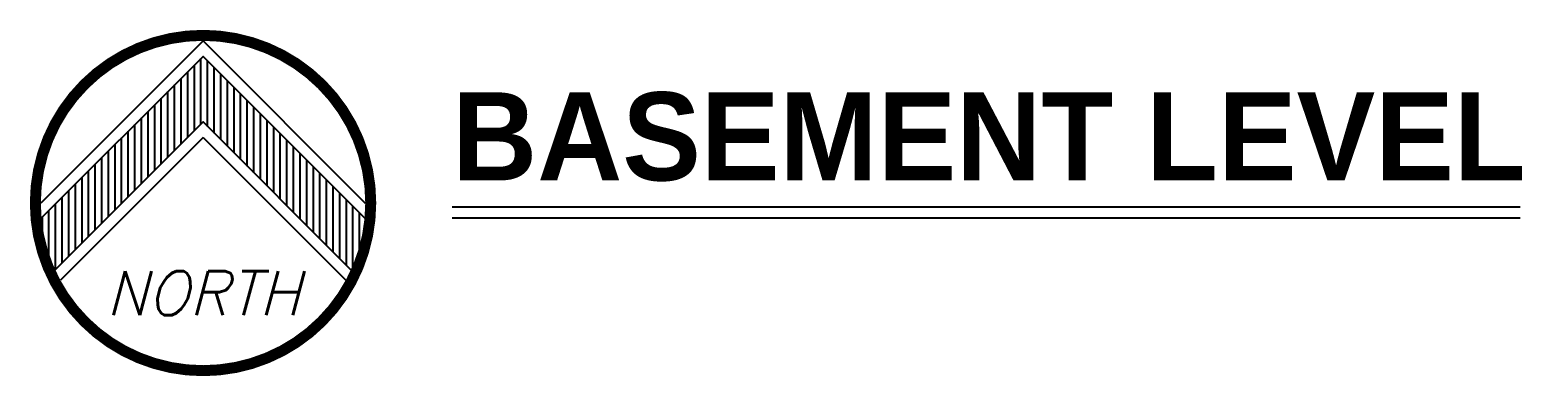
# Model space of a CAD drawing. Header units: inches. Extents: x 3065714 to 3066071, y 1244958 to 1245337.
# Drawn here: x 3066003.2 to 3066070.9, y 1245143.8 to 1245159.6 of the extents above; entities that cross this region are included whole.
import ezdxf
from ezdxf.enums import TextEntityAlignment as Align

# ---------------------------------------------------------------- set-up
doc = ezdxf.new("R2010")
doc.units = ezdxf.units.IN
doc.header["$MEASUREMENT"] = 0
doc.layers.add('A-ANNO-LEVL', color=4, linetype='Continuous')
doc.layers.add('A-ANNO-NRTH', color=4, linetype='Continuous')
doc.styles.add('LEVELTXT', font='bold.shx', dxfattribs={"height": 0.25})
doc.styles.add('SCALETXT', font='simplex.shx', dxfattribs={"oblique": 15, "height": 0.125})

# ---------------------------------------------------------------- blocks, each defined once
blk = doc.blocks.new('*X10')
at = {"color": 0}
for p, q in [((-0.75, 0.1973), (-0.75, 0.3831)), ((-0.7312, 0.2161), (-0.7312, 0.4019)), ((-0.7125, 0.2348), (-0.7125, 0.4206)), ((-0.6937, 0.2279), (-0.6937, 0.4137)), ((-0.675, 0.2091), (-0.675, 0.3949)), ((-0.7875, 0.1598), (-0.7875, 0.3456)), ((-0.7687, 0.1786), (-0.7687, 0.3644)), ((-0.6562, 0.1904), (-0.6562, 0.3762)), ((-0.6375, 0.1716), (-0.6375, 0.3574)), ((-0.825, 0.1223), (-0.825, 0.3081)), ((-0.8062, 0.1411), (-0.8062, 0.3269)), ((-0.6187, 0.1529), (-0.6187, 0.3387)), ((-0.6, 0.1341), (-0.6, 0.3199)), ((-0.5812, 0.1154), (-0.5812, 0.3012)), ((-0.8625, 0.0848), (-0.8625, 0.2706)), ((-0.8437, 0.1036), (-0.8437, 0.2894)), ((-0.5625, 0.0966), (-0.5625, 0.2824)), ((-0.5437, 0.0779), (-0.5437, 0.2637)), ((-0.9187, 0.0286), (-0.9187, 0.2144)), ((-0.9, 0.0473), (-0.9, 0.2331)), ((-0.8812, 0.0661), (-0.8812, 0.2519)), ((-0.525, 0.0591), (-0.525, 0.2449)), ((-0.5062, 0.0404), (-0.5062, 0.2262)), ((-0.9562, -0.0089), (-0.9562, 0.1769)), ((-0.9375, 0.0098), (-0.9375, 0.1956)), ((-0.4875, 0.0216), (-0.4875, 0.2074)), ((-0.4687, 0.0029), (-0.4687, 0.1887)), ((-0.45, -0.0159), (-0.45, 0.1699)), ((-0.9937, -0.0464), (-0.9937, 0.1394)), ((-0.975, -0.0277), (-0.975, 0.1581)), ((-0.4312, -0.0346), (-0.4312, 0.1512)), ((-0.4125, -0.0534), (-0.4125, 0.1324)), ((-1.0312, -0.0839), (-1.0312, 0.1019)), ((-1.0125, -0.0652), (-1.0125, 0.1206)), ((-0.3937, -0.0721), (-0.3937, 0.1137)), ((-0.375, -0.0909), (-0.375, 0.0949)), ((-1.0875, -0.1402), (-1.0875, 0.0456)), ((-1.0688, -0.1214), (-1.0688, 0.0644)), ((-1.05, -0.1027), (-1.05, 0.0831)), ((-0.3562, -0.1096), (-0.3562, 0.0762)), ((-0.3375, -0.1284), (-0.3375, 0.0574)), ((-1.125, -0.1777), (-1.125, 0.0081)), ((-1.1062, -0.1589), (-1.1062, 0.0269)), ((-0.3187, -0.1471), (-0.3187, 0.0387)), ((-0.3, -0.1659), (-0.3, 0.0199)), ((-0.2812, -0.1846), (-0.2812, 0.0012)), ((-1.1625, -0.1263), (-1.1625, -0.0294)), ((-1.1438, -0.1653), (-1.1438, -0.0106)), ((-0.2625, -0.1448), (-0.2625, -0.0176)), ((-0.2437, -0.0894), (-0.2437, -0.0363))]:
    blk.add_line(p, q, dxfattribs=at)
blk = doc.blocks.new('FMNORTH')
at = {"layer": 'A-ANNO-NRTH'}
for p, q in [((-0.7066, 0.4708), (-1.1668, 0.0106)), ((-0.7066, 0.4708), (-0.2464, 0.0106)), ((-0.7066, 0.1965), (-1.1114, -0.2083)), ((-0.7066, 0.1965), (-0.3018, -0.2083))]:
    blk.add_line(p, q, dxfattribs=at)
at = {"layer": 'A-ANNO-NRTH', "const_width": 0.0312}
blk.add_lwpolyline([(-1.1824, 0.0106, 1), (-0.2308, 0.0106, 1)], format="xyb", close=True, dxfattribs=at)
at = {"layer": 'A-ANNO-NRTH'}
blk.add_lwpolyline([(-1.179, -0.0459), (-1.1622, -0.1278), (-1.1335, -0.1862), (-1.1602, -0.1251), (-1.179, -0.0459), (-0.7066, 0.4265), (-0.2342, -0.0459), (-0.2486, -0.1115), (-0.2797, -0.1862), (-0.7066, 0.2407), (-1.1335, -0.1862)], dxfattribs=at)
blk.add_blockref('*X10', (0, 0), dxfattribs=at)
at = {"layer": 'A-ANNO-NRTH', "style": 'SCALETXT', "oblique": 15}
blk.add_text('NORTH', height=0.125, dxfattribs=at).set_placement((-0.7066, -0.2454), align=Align.MIDDLE)
blk = doc.blocks.new('VS')
at = {"layer": 'A-ANNO-LEVL', "style": 'LEVELTXT'}
blk.add_attdef('VIEW', (0, 0.0748), '', height=0.25, dxfattribs=at)

msp = doc.modelspace()

# ---------------------------------------------------------------- linework, layer by layer
at = {"layer": 'A-ANNO-LEVL'}
for p, q in [((3066022.376, 1245151.531), (3066070.863, 1245151.531)), ((3066022.376, 1245151.031), (3066070.863, 1245151.031))]:
    msp.add_line(p, q, dxfattribs=at)

# ---------------------------------------------------------------- block references
ref = msp.add_blockref('VS', (3066022.376, 1245151.531), dxfattribs=dict(at, xscale=16, yscale=16, zscale=16))
ref.add_attrib('VIEW', 'BASEMENT LEVEL', (3066022.376, 1245152.727), dxfattribs={"height": 4, "style": 'LEVELTXT'})
at = {"layer": 'A-ANNO-NRTH', "xscale": 16, "yscale": 16, "zscale": 16}
msp.add_blockref('FMNORTH', (3066022.376, 1245151.531), dxfattribs=at)

doc.saveas('drawing.dxf')
